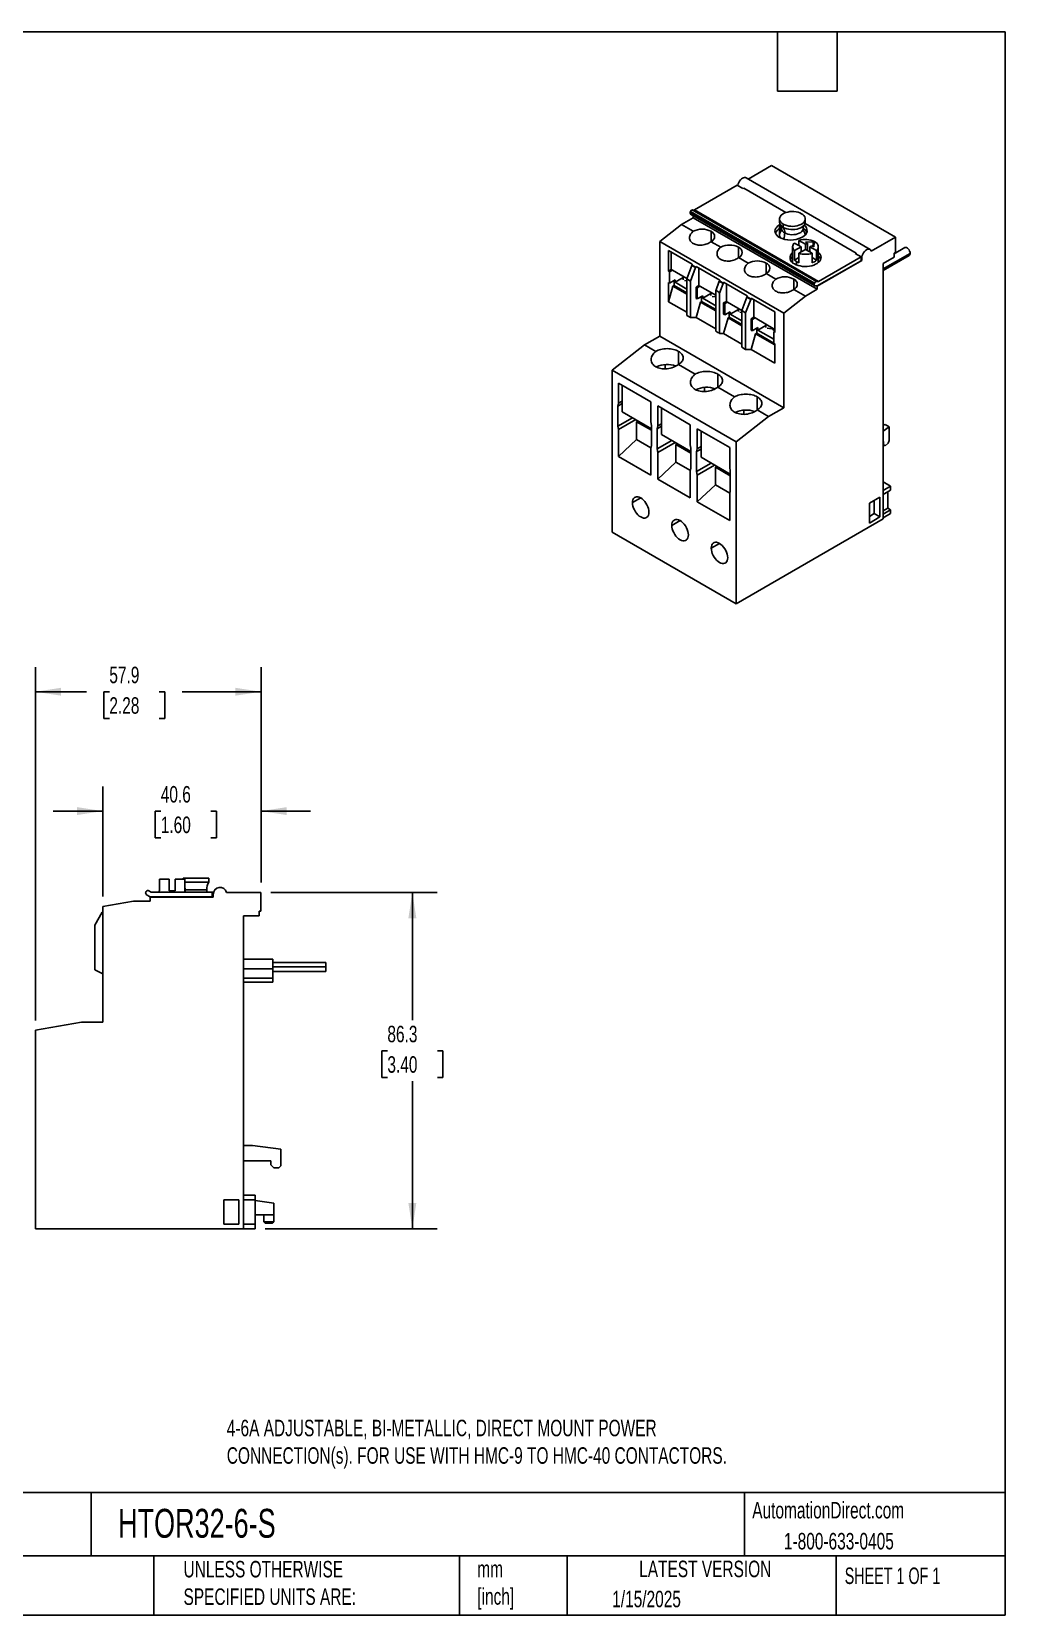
# Model space of a CAD drawing. Header units: millimetres. Extents: x 13 to 546, y 13 to 419.
# Drawn here: x 296.3 to 546.1, y 12.7 to 419.1 of the extents above; entities that cross this region are included whole.
import ezdxf

# ---------------------------------------------------------------- set-up
doc = ezdxf.new("R2010")
doc.units = ezdxf.units.MM
doc.header["$LTSCALE"] = 2
doc.linetypes.add('SLD-Solid', pattern=[0])
doc.layers.add('DIMENSIONS', color=140, linetype='SLD-Solid', lineweight=25)
doc.layers.add('TEXT', color=140, linetype='SLD-Solid', lineweight=25)
doc.styles.add('SLDTEXTSTYLE0', font='TXT', dxfattribs={"width": 0.7})
doc.styles.add('SLDTEXTSTYLE1', font='TXT', dxfattribs={"width": 0.65})
doc.dimstyles.new('SLDDIMSTYLE0', dxfattribs={"dimtxt": 4.316016, "dimasz": 6.604, "dimexe": 0.18, "dimexo": 0.0625, "dimgap": 1.079004, "dimtad": 0, "dimtih": 1, "dimtoh": 1, "dimrnd": 1e-09, "dimzin": 12, "dimdsep": 46, "dimtxsty": 'SLDTEXTSTYLE0', "dimsah": 1, "dimcen": 0.09, "dimadec": 0, "dimazin": 3, "dimtfac": 1, "dimtofl": 0, "dimtmove": 0, "dimatfit": 3, "dimfxl": 1, "dimfrac": 2, "dimtolj": 1, "dimtzin": 12, "dimarcsym": 0})
doc.dimstyles.new('SLDDIMSTYLE3', dxfattribs={"dimtxt": 4.316016, "dimasz": 6.604, "dimexe": 0.18, "dimexo": 0.0625, "dimgap": 1.079004, "dimtad": 0, "dimtih": 1, "dimtoh": 1, "dimrnd": 1e-09, "dimzin": 12, "dimdsep": 46, "dimtxsty": 'SLDTEXTSTYLE0', "dimsah": 1, "dimcen": 0.09, "dimadec": 0, "dimazin": 3, "dimtfac": 1, "dimtmove": 0, "dimatfit": 3, "dimfxl": 1, "dimfrac": 2, "dimtolj": 1, "dimtzin": 12, "dimarcsym": 0})

# ---------------------------------------------------------------- blocks, each defined once
blk = doc.blocks.new('_D_3')
at = {"layer": 'DIMENSIONS'}
for p, q in [((297.2, 165.36), (297.2, 256.06)), ((355.1, 200.74), (355.1, 256.06)), ((297.2, 249.71), (310.33, 249.71)), ((316.18, 249.71), (314.73, 249.71)), ((314.73, 249.71), (314.73, 242.85)), ((329, 249.71), (330.45, 249.71)), ((330.45, 249.71), (330.45, 242.85)), ((355.1, 249.71), (334.85, 249.71)), ((314.73, 242.85), (316.18, 242.85)), ((330.45, 242.85), (329, 242.85))]:
    blk.add_line(p, q, dxfattribs=at)
for points in [[(297.2, 249.71), (303.8, 248.7), (303.8, 250.73)], [(355.1, 249.71), (348.49, 250.73), (348.49, 248.7)]]:
    blk.add_solid(points, dxfattribs=at)
at = {"layer": 'DIMENSIONS', "char_height": 4.233, "attachment_point": 1, "style": 'SLDTEXTSTYLE0'}
for s, insert in [('57.9', (316.18, 256.14)), ('2.28', (316.18, 248.31))]:
    blk.add_mtext(s, dxfattribs=dict(at, insert=insert))
blk = doc.blocks.new('_D_4')
at = {"layer": 'DIMENSIONS'}
for p, q in [((314.5, 197.15), (314.5, 225.43)), ((355.1, 200.74), (355.1, 225.43)), ((314.5, 219.08), (301.8, 219.08)), ((329.38, 219.08), (327.93, 219.08)), ((327.93, 219.08), (327.93, 212.22)), ((342.21, 219.08), (343.66, 219.08)), ((343.66, 219.08), (343.66, 212.22)), ((355.1, 219.08), (367.8, 219.08)), ((327.93, 212.22), (329.38, 212.22)), ((343.66, 212.22), (342.21, 212.22))]:
    blk.add_line(p, q, dxfattribs=at)
for points in [[(314.5, 219.08), (307.89, 220.1), (307.89, 218.07)], [(355.1, 219.08), (361.7, 218.07), (361.7, 220.1)]]:
    blk.add_solid(points, dxfattribs=at)
at = {"layer": 'DIMENSIONS', "char_height": 4.233, "attachment_point": 1, "style": 'SLDTEXTSTYLE0'}
for s, insert in [('40.6', (329.38, 225.51)), ('1.60', (329.38, 217.68))]:
    blk.add_mtext(s, dxfattribs=dict(at, insert=insert))
blk = doc.blocks.new('_D_5')
at = {"layer": 'DIMENSIONS'}
for p, q in [((357.64, 198.2), (400.29, 198.2)), ((393.94, 198.2), (393.94, 165.4)), ((387.53, 157.58), (386.08, 157.58)), ((386.08, 157.58), (386.08, 150.72)), ((400.35, 157.58), (401.8, 157.58)), ((401.8, 157.58), (401.8, 150.72)), ((386.08, 150.72), (387.53, 150.72)), ((401.8, 150.72), (400.35, 150.72)), ((393.94, 111.9), (393.94, 149.75)), ((356.14, 111.9), (400.29, 111.9))]:
    blk.add_line(p, q, dxfattribs=at)
for points in [[(393.94, 198.2), (392.92, 191.6), (394.96, 191.6)], [(393.94, 111.9), (394.96, 118.51), (392.92, 118.51)]]:
    blk.add_solid(points, dxfattribs=at)
at = {"layer": 'DIMENSIONS', "char_height": 4.233, "attachment_point": 1, "style": 'SLDTEXTSTYLE0'}
for s, insert in [('86.3', (387.53, 164)), ('3.40', (387.53, 156.18))]:
    blk.add_mtext(s, dxfattribs=dict(at, insert=insert))

msp = doc.modelspace()

# ---------------------------------------------------------------- linework, layer by layer
for p, q in [((486.112, 384.742), (480.119, 381.283)), ((486.112, 384.742), (517.932, 366.373)), ((477.273, 379.681), (466.315, 373.354)), ((477.273, 379.681), (478.758, 378.823)), ((478.987, 378.955), (478.758, 378.823)), ((478.987, 378.955), (489.817, 372.703)), ((511.382, 363.235), (479.563, 381.604)), ((466.03, 371.353), (462.99, 369.598)), ((465.3, 372.936), (465.229, 372.753)), ((465.229, 372.753), (497.049, 354.384)), ((465.285, 372.293), (497.105, 353.924)), ((465.3, 372.936), (497.12, 354.566)), ((465.783, 373.364), (497.603, 354.995)), ((466.209, 373.326), (465.783, 373.364)), ((466.03, 371.863), (466.03, 371.353)), ((466.03, 371.353), (497.85, 352.984)), ((466.209, 373.326), (498.028, 354.957)), ((466.315, 373.354), (498.134, 354.985)), ((488.151, 371.048), (488.151, 370.216)), ((494.7, 369.884), (507.837, 362.3)), ((494.751, 370.216), (494.751, 371.048)), ((462.99, 369.598), (457.404, 365.235)), ((462.99, 369.598), (465.995, 367.863)), ((470.591, 367.863), (470.591, 365.209)), ((488.151, 366.977), (488.151, 366.298)), ((488.163, 369.557), (488.305, 369.639)), ((488.163, 369.557), (488.163, 368.577)), ((488.446, 368.741), (488.163, 368.577)), ((488.163, 368.536), (488.446, 368.7)), ((488.163, 368.536), (488.163, 367.139)), ((488.446, 369.425), (488.446, 368.741)), ((488.641, 368.846), (488.446, 368.741)), ((488.446, 368.7), (488.641, 368.805)), ((488.446, 368.7), (488.446, 367.765)), ((489.117, 368.868), (489.117, 369.701)), ((494.103, 366.455), (493.82, 366.292)), ((494.751, 366.946), (494.751, 366.977)), ((517.932, 366.373), (511.703, 362.777)), ((517.932, 362.454), (517.932, 366.373)), ((457.404, 365.235), (489.223, 346.866)), ((457.404, 365.235), (457.404, 340.978)), ((459.666, 362.944), (465.748, 359.433)), ((459.666, 357.636), (459.666, 362.944)), ((460.374, 362.535), (460.374, 358.044)), ((470.591, 365.209), (473.066, 363.781)), ((477.662, 363.781), (477.662, 361.127)), ((491.51, 363.884), (491.51, 359.843)), ((491.98, 364.864), (493.678, 363.884)), ((493.678, 363.884), (491.98, 362.903)), ((491.98, 362.903), (491.98, 360.454)), ((493.111, 365.517), (493.111, 364.211)), ((494.81, 364.537), (493.111, 365.517)), ((493.111, 362.25), (494.81, 363.23)), ((493.111, 362.25), (493.111, 359.8)), ((493.678, 363.884), (493.678, 362.577)), ((493.819, 362.659), (493.678, 362.74)), ((496.79, 365.19), (494.81, 365.108)), ((494.81, 365.108), (495.305, 364.822)), ((495.305, 364.822), (494.81, 364.537)), ((494.81, 364.537), (494.81, 363.23)), ((494.81, 363.23), (496.508, 362.25)), ((495.305, 364.822), (495.305, 362.945)), ((495.941, 362.705), (495.734, 362.697)), ((495.941, 363.884), (496.436, 364.169)), ((495.941, 363.884), (495.941, 362.577)), ((497.639, 362.903), (495.941, 363.884)), ((496.436, 364.169), (496.931, 363.884)), ((496.508, 362.25), (496.508, 359.8)), ((497.072, 365.027), (496.79, 365.19)), ((496.79, 365.19), (496.79, 363.965)), ((496.931, 363.884), (497.072, 365.027)), ((497.639, 362.903), (497.639, 360.454)), ((498.11, 359.843), (498.11, 363.884)), ((507.608, 362.169), (507.837, 362.3)), ((507.608, 362.169), (509.093, 361.311)), ((521.68, 362.207), (514.75, 358.207)), ((520.292, 363.672), (517.578, 362.106)), ((517.578, 362.25), (517.932, 362.454)), ((517.578, 361.27), (517.578, 362.25)), ((459.666, 357.636), (460.374, 358.044)), ((459.949, 357.473), (459.666, 357.636)), ((459.949, 357.473), (460.656, 357.881)), ((460.374, 358.044), (460.656, 357.881)), ((460.656, 357.881), (464.358, 355.744)), ((464.333, 355.677), (465.63, 359.12)), ((465.323, 355.106), (466.62, 358.549)), ((465.63, 359.12), (465.748, 359.188)), ((466.62, 358.549), (465.63, 359.12)), ((465.748, 359.433), (465.748, 359.188)), ((466.737, 358.617), (465.748, 359.188)), ((466.62, 358.549), (466.737, 358.617)), ((466.737, 358.862), (472.819, 355.351)), ((466.737, 358.617), (466.737, 358.862)), ((467.445, 358.453), (467.445, 353.962)), ((477.662, 361.127), (480.137, 359.699)), ((484.733, 359.699), (484.733, 357.045)), ((493.111, 361.107), (491.98, 360.454)), ((492.476, 360.087), (492.476, 359.273)), ((497.639, 360.454), (496.508, 361.107)), ((509.27, 360.393), (497.85, 353.8)), ((497.85, 353.841), (509.093, 360.332)), ((509.093, 361.311), (498.134, 354.985)), ((509.093, 360.332), (509.093, 361.311)), ((509.093, 361.107), (509.27, 361.005)), ((509.093, 360.495), (509.27, 360.393)), ((509.27, 361.005), (509.27, 360.393)), ((514.75, 357.818), (521.441, 361.68)), ((514.75, 359.637), (517.578, 361.27)), ((514.75, 294.069), (514.75, 359.637)), ((459.949, 354.583), (459.666, 354.747)), ((459.666, 354.747), (459.666, 349.797)), ((459.666, 349.797), (460.798, 353.798)), ((459.949, 354.583), (459.949, 357.473)), ((459.949, 354.583), (461.363, 355.4)), ((460.798, 353.798), (461.081, 353.962)), ((464.333, 351.757), (460.798, 353.798)), ((461.081, 353.962), (461.081, 355.237)), ((464.333, 352.084), (461.081, 353.962)), ((461.363, 354.778), (463.449, 355.982)), ((461.363, 355.4), (461.363, 354.778)), ((461.363, 354.778), (464.333, 353.064)), ((463.449, 356.268), (463.449, 355.452)), ((463.45, 356.268), (463.449, 356.268)), ((463.45, 356.268), (463.449, 356.268)), ((463.803, 355.248), (464.333, 355.186)), ((465.323, 355.106), (464.333, 355.677)), ((464.333, 346.287), (464.333, 355.677)), ((465.323, 345.715), (465.323, 355.106)), ((466.737, 353.554), (467.445, 353.962)), ((467.02, 353.391), (467.727, 353.799)), ((467.445, 353.962), (467.727, 353.799)), ((467.727, 353.799), (471.786, 351.456)), ((471.786, 352.609), (472.701, 355.038)), ((472.701, 355.038), (472.819, 355.106)), ((473.691, 354.467), (472.701, 355.038)), ((472.776, 352.037), (473.691, 354.467)), ((472.819, 355.351), (472.819, 355.106)), ((473.809, 354.535), (472.819, 355.106)), ((473.691, 354.467), (473.809, 354.535)), ((473.809, 354.78), (479.89, 351.269)), ((473.809, 354.535), (473.809, 354.78)), ((474.516, 354.371), (474.516, 349.88)), ((484.733, 357.045), (487.208, 355.617)), ((491.804, 355.617), (491.804, 352.963)), ((497.12, 354.566), (497.049, 354.384)), ((497.178, 353.901), (497.85, 353.841)), ((498.028, 354.957), (497.603, 354.995)), ((497.766, 353.849), (497.85, 353.8)), ((497.85, 353.8), (497.85, 352.984)), ((464.333, 347.103), (459.666, 349.797)), ((466.737, 350.665), (466.737, 353.554)), ((467.02, 353.391), (466.737, 353.554)), ((467.02, 350.501), (466.737, 350.665)), ((467.869, 349.716), (466.737, 345.715)), ((467.02, 350.501), (467.02, 353.391)), ((467.02, 350.501), (468.435, 351.318)), ((468.152, 349.879), (467.869, 349.716)), ((471.786, 347.455), (467.869, 349.716)), ((468.152, 351.155), (468.152, 349.879)), ((471.786, 347.781), (468.152, 349.879)), ((468.435, 350.696), (470.521, 351.9)), ((468.435, 351.318), (468.435, 350.696)), ((468.435, 350.696), (471.786, 348.761)), ((470.521, 352.186), (470.521, 351.37)), ((470.521, 352.186), (470.521, 352.186)), ((470.521, 352.186), (470.521, 352.186)), ((470.874, 351.165), (471.786, 351.06)), ((471.786, 342.205), (471.786, 352.609)), ((472.776, 352.037), (472.776, 341.633)), ((473.809, 349.472), (474.516, 349.88)), ((474.091, 349.309), (474.799, 349.717)), ((474.516, 349.88), (474.799, 349.717)), ((474.799, 349.717), (478.501, 347.58)), ((478.475, 347.513), (479.772, 350.956)), ((479.465, 346.942), (480.762, 350.384)), ((479.772, 350.956), (479.89, 351.024)), ((480.762, 350.384), (479.772, 350.956)), ((479.89, 351.269), (479.89, 351.024)), ((480.88, 350.453), (479.89, 351.024)), ((480.762, 350.384), (480.88, 350.453)), ((480.88, 350.697), (486.961, 347.187)), ((480.88, 350.453), (480.88, 350.697)), ((481.587, 350.289), (481.587, 345.798)), ((494.81, 351.228), (489.223, 346.866)), ((491.804, 352.963), (494.81, 351.228)), ((497.85, 352.984), (494.81, 351.228)), ((465.323, 345.715), (464.333, 346.287)), ((466.737, 345.715), (465.323, 345.715)), ((471.786, 342.801), (466.737, 345.715)), ((473.809, 346.583), (473.809, 349.472)), ((474.091, 349.309), (473.809, 349.472)), ((474.091, 346.419), (473.809, 346.583)), ((474.94, 345.634), (473.809, 341.633)), ((474.091, 346.419), (474.091, 349.309)), ((474.091, 346.419), (475.506, 347.236)), ((475.223, 345.797), (474.94, 345.634)), ((478.475, 343.593), (474.94, 345.634)), ((475.223, 347.073), (475.223, 345.797)), ((478.475, 343.92), (475.223, 345.797)), ((475.506, 346.614), (477.592, 347.818)), ((475.506, 347.236), (475.506, 346.614)), ((475.506, 346.614), (478.475, 344.9)), ((477.592, 348.104), (477.592, 347.288)), ((477.593, 348.104), (477.592, 348.104)), ((477.592, 348.104), (477.592, 348.104)), ((477.945, 347.083), (478.475, 347.022)), ((479.465, 346.942), (478.475, 347.513)), ((478.475, 338.123), (478.475, 347.513)), ((479.465, 337.551), (479.465, 346.942)), ((480.88, 345.39), (481.587, 345.798)), ((481.162, 345.227), (481.87, 345.635)), ((481.587, 345.798), (481.87, 345.635)), ((481.87, 345.635), (486.961, 342.696)), ((486.961, 347.187), (486.961, 341.879)), ((489.223, 346.866), (489.223, 322.609)), ((473.809, 341.633), (472.776, 341.633)), ((478.475, 338.939), (473.809, 341.633)), ((480.88, 342.501), (480.88, 345.39)), ((481.162, 345.227), (480.88, 345.39)), ((481.162, 342.337), (480.88, 342.501)), ((482.011, 341.552), (480.88, 337.551)), ((481.162, 342.337), (481.162, 345.227)), ((481.162, 342.337), (482.577, 343.154)), ((482.294, 341.715), (482.011, 341.552)), ((486.961, 338.695), (482.011, 341.552)), ((482.294, 342.991), (482.294, 341.715)), ((486.678, 339.185), (482.294, 341.715)), ((482.577, 342.532), (484.663, 343.736)), ((482.577, 343.154), (482.577, 342.532)), ((482.577, 342.532), (486.678, 340.164)), ((484.663, 344.022), (484.663, 343.206)), ((484.664, 344.022), (484.663, 344.022)), ((484.663, 344.022), (484.663, 344.022)), ((485.016, 343.001), (486.785, 342.797)), ((486.678, 342.043), (486.961, 342.206)), ((486.678, 342.043), (486.678, 339.153)), ((486.961, 341.879), (486.678, 342.043)), ((453.515, 338.733), (445.171, 332.218)), ((457.404, 340.978), (453.515, 338.733)), ((453.515, 338.733), (456.414, 337.06)), ((457.404, 340.978), (489.223, 322.609)), ((479.465, 337.551), (478.475, 338.123)), ((480.88, 337.551), (479.465, 337.551)), ((486.961, 334.041), (480.88, 337.551)), ((486.961, 338.99), (486.678, 339.153)), ((486.961, 338.99), (486.961, 334.041)), ((458.818, 333.653), (458.818, 332.578)), ((462.212, 337.06), (462.212, 333.712)), ((462.212, 333.712), (466.525, 331.222)), ((445.171, 332.218), (476.991, 313.848)), ((445.171, 332.218), (445.171, 290.64)), ((472.324, 331.222), (472.324, 327.875)), ((455.141, 324.078), (446.797, 328.895)), ((446.797, 328.895), (446.797, 323.751)), ((447.787, 328.323), (447.787, 321.546)), ((468.93, 327.816), (468.93, 326.741)), ((472.324, 327.875), (476.637, 325.385)), ((482.435, 325.385), (482.435, 322.038)), ((446.797, 323.751), (446.656, 323.016)), ((446.656, 323.016), (447.787, 323.669)), ((446.656, 323.016), (446.656, 317.872)), ((446.797, 323.751), (447.787, 324.322)), ((447.787, 321.546), (455.282, 317.219)), ((455.141, 318.934), (455.141, 324.078)), ((465.253, 318.241), (456.909, 323.058)), ((456.909, 323.058), (456.909, 317.913)), ((457.899, 322.486), (457.899, 315.709)), ((479.041, 321.978), (479.041, 320.904)), ((482.435, 322.038), (485.334, 320.364)), ((489.223, 322.609), (485.334, 320.364)), ((446.656, 317.872), (450.404, 320.035)), ((446.656, 317.872), (446.797, 316.973)), ((446.797, 316.973), (451.252, 319.545)), ((451.464, 319.014), (451.782, 319.198)), ((451.464, 319.014), (455.282, 316.81)), ((451.464, 319.014), (451.464, 314.442)), ((451.782, 319.24), (451.782, 319.076)), ((451.782, 319.076), (452.154, 319.025)), ((455.282, 318.036), (455.141, 318.934)), ((455.282, 312.892), (455.282, 318.036)), ((456.909, 317.913), (456.767, 317.179)), ((456.767, 317.179), (457.899, 317.832)), ((456.767, 317.179), (456.767, 312.034)), ((456.909, 317.913), (457.899, 318.485)), ((465.253, 313.097), (465.253, 318.241)), ((475.364, 312.403), (467.02, 317.22)), ((467.02, 317.22), (467.02, 312.076)), ((485.334, 320.364), (476.991, 313.848)), ((515.245, 318.278), (514.75, 318.141)), ((514.75, 316.606), (516.306, 317.666)), ((516.306, 317.666), (515.245, 318.278)), ((516.306, 314.161), (516.306, 317.666)), ((446.797, 316.973), (446.797, 310.115)), ((451.464, 314.442), (446.797, 310.115)), ((451.464, 314.442), (455.169, 312.303)), ((456.767, 312.034), (460.515, 314.198)), ((456.909, 311.136), (461.364, 313.708)), ((457.899, 315.709), (465.394, 311.382)), ((461.576, 313.177), (461.894, 313.361)), ((461.576, 313.177), (465.394, 310.973)), ((461.576, 313.177), (461.576, 308.604)), ((461.894, 313.402), (461.894, 313.238)), ((461.894, 313.238), (462.265, 313.188)), ((465.394, 312.198), (465.253, 313.097)), ((468.01, 316.649), (468.01, 309.871)), ((476.991, 313.848), (476.991, 272.271)), ((514.85, 313.934), (514.75, 313.845)), ((514.85, 313.117), (514.75, 313.175)), ((515.298, 312.858), (514.75, 313.175)), ((514.85, 313.117), (514.85, 313.934)), ((515.298, 312.858), (514.85, 313.117)), ((515.298, 312.858), (516.021, 313.496)), ((516.021, 313.496), (516.306, 314.161)), ((446.797, 310.115), (455.141, 305.298)), ((455.141, 312.157), (455.282, 312.892)), ((455.141, 305.298), (455.141, 312.157)), ((456.767, 312.034), (456.909, 311.136)), ((456.909, 311.136), (456.909, 304.277)), ((465.394, 307.054), (465.394, 312.198)), ((467.02, 312.076), (466.879, 311.341)), ((466.879, 311.341), (468.01, 311.994)), ((466.879, 311.341), (466.879, 306.197)), ((467.02, 312.076), (468.01, 312.648)), ((468.01, 309.871), (475.506, 305.544)), ((475.364, 307.259), (475.364, 312.403)), ((461.576, 308.604), (456.909, 304.277)), ((461.576, 308.604), (465.281, 306.466)), ((465.253, 306.319), (465.394, 307.054)), ((465.253, 299.46), (465.253, 306.319)), ((466.879, 306.197), (470.627, 308.361)), ((466.879, 306.197), (467.02, 305.299)), ((467.02, 305.299), (471.476, 307.871)), ((467.02, 305.299), (467.02, 298.44)), ((471.687, 307.34), (472.005, 307.523)), ((471.687, 307.34), (475.506, 305.135)), ((471.687, 307.34), (471.687, 302.767)), ((472.005, 307.565), (472.005, 307.401)), ((472.005, 307.401), (472.377, 307.351)), ((475.506, 306.361), (475.364, 307.259)), ((475.506, 301.217), (475.506, 306.361)), ((456.909, 304.277), (465.253, 299.46)), ((471.687, 302.767), (467.02, 298.44)), ((471.687, 302.767), (475.392, 300.628)), ((475.364, 300.482), (475.506, 301.217)), ((514.75, 303.54), (516.659, 302.438)), ((514.75, 301.336), (516.659, 302.438)), ((514.75, 300.356), (516.659, 301.458)), ((515.952, 296.804), (515.952, 301.05)), ((516.659, 302.438), (516.659, 301.458)), ((450.403, 298.234), (452.525, 299.459)), ((467.02, 298.44), (475.364, 293.623)), ((475.364, 293.623), (475.364, 300.482)), ((511.215, 298.07), (513.937, 299.642)), ((511.215, 293.008), (511.215, 298.07)), ((512.452, 298.785), (512.452, 295.436)), ((513.937, 299.642), (513.937, 294.579)), ((514.75, 296.11), (515.952, 296.804)), ((516.659, 296.396), (515.952, 296.804)), ((460.515, 292.397), (462.637, 293.622)), ((476.991, 272.271), (514.75, 294.069)), ((512.452, 295.436), (511.215, 294.722)), ((513.937, 294.579), (511.215, 293.008)), ((513.937, 294.579), (512.452, 295.436)), ((514.75, 295.294), (516.659, 296.396)), ((514.75, 294.314), (516.659, 295.416)), ((516.659, 296.396), (516.659, 295.416)), ((445.171, 290.64), (476.991, 272.271)), ((470.627, 286.56), (472.748, 287.784)), ((329.094, 201.605), (329.094, 198.605)), ((329.094, 201.605), (331.496, 201.605)), ((331.496, 201.605), (331.496, 198.605)), ((333.096, 201.605), (333.096, 198.605)), ((333.096, 201.605), (335.596, 201.605)), ((335.096, 201.605), (335.096, 201.905)), ((335.096, 201.905), (341.696, 201.905)), ((335.596, 201.605), (335.596, 198.255)), ((335.596, 200.886), (341.696, 200.886)), ((341.696, 200.886), (341.696, 201.905)), ((322.396, 196.005), (314.496, 194.612)), ((326.696, 196.005), (322.396, 196.005)), ((325.663, 198.46), (325.563, 198.286)), ((325.746, 197.603), (326.696, 197.055)), ((326.948, 198.295), (326.346, 198.643)), ((326.696, 197.055), (342.596, 197.055)), ((326.696, 197.005), (326.696, 196.005)), ((342.846, 197.005), (326.696, 197.005)), ((342.596, 198.255), (327.098, 198.255)), ((328.996, 198.605), (328.996, 198.255)), ((328.996, 198.605), (329.094, 198.605)), ((328.996, 197.055), (328.996, 197.005)), ((331.496, 198.605), (333.096, 198.605)), ((335.596, 197.055), (335.596, 197.005)), ((335.623, 198.903), (341.169, 198.903)), ((341.621, 197.055), (341.648, 197.005)), ((342.596, 197.055), (342.596, 198.255)), ((342.596, 198.255), (342.919, 198.255)), ((342.596, 197.055), (342.846, 197.055)), ((342.846, 197.755), (342.846, 197.005)), ((355.096, 198.205), (346.287, 198.205)), ((355.096, 193.405), (355.096, 198.205)), ((312.496, 189.805), (314.329, 193.105)), ((314.329, 193.105), (314.496, 193.105)), ((314.496, 194.612), (314.496, 164.905)), ((350.596, 192.205), (354.596, 192.205)), ((350.596, 111.905), (350.596, 192.205)), ((354.596, 193.405), (355.096, 193.405)), ((354.596, 192.205), (354.596, 193.405)), ((312.496, 178.305), (312.496, 189.805)), ((358.096, 181.055), (350.596, 181.055)), ((358.096, 181.055), (358.096, 178.605)), ((371.746, 180.255), (358.096, 180.255)), ((371.746, 179.105), (358.096, 179.105)), ((371.746, 180.255), (371.746, 179.105)), ((371.746, 179.105), (371.746, 177.955)), ((314.496, 177.305), (312.496, 178.305)), ((358.096, 178.605), (350.596, 178.605)), ((358.096, 176.238), (350.596, 176.238)), ((350.596, 175.155), (358.096, 175.155)), ((358.096, 178.605), (358.096, 176.238)), ((358.096, 177.955), (371.746, 177.955)), ((358.096, 176.238), (358.096, 175.155)), ((308.996, 164.905), (297.196, 162.824)), ((297.196, 162.824), (297.196, 111.905)), ((314.496, 164.905), (308.996, 164.905)), ((350.596, 133.305), (352.896, 133.305)), ((352.896, 133.305), (360.196, 132.305)), ((360.196, 128.013), (360.196, 132.305)), ((357.596, 129.305), (350.596, 129.305)), ((357.596, 128.305), (357.596, 129.305)), ((358.396, 127.505), (357.596, 128.305)), ((358.396, 127.505), (359.688, 127.505)), ((359.688, 127.505), (360.196, 128.013)), ((345.596, 119.305), (349.446, 119.305)), ((345.596, 113.105), (345.596, 119.305)), ((349.446, 119.305), (349.446, 113.105)), ((350.596, 120.505), (353.596, 120.505)), ((350.596, 119.305), (353.596, 119.305)), ((353.596, 120.505), (353.596, 119.305)), ((353.596, 113.105), (353.596, 119.305)), ((358.396, 118.505), (353.596, 119.12)), ((358.396, 118.505), (358.396, 115.505)), ((358.396, 115.505), (353.596, 115.505)), ((355.796, 115.505), (355.796, 113.705)), ((358.396, 113.705), (358.396, 115.505)), ((297.196, 111.905), (350.596, 111.905)), ((349.446, 113.105), (345.596, 113.105)), ((350.596, 113.105), (353.596, 113.105)), ((350.596, 111.905), (353.596, 111.905)), ((353.596, 113.105), (353.596, 111.905)), ((356.196, 113.305), (355.796, 113.705)), ((358.396, 113.705), (355.796, 113.705)), ((356.196, 113.305), (357.996, 113.305)), ((358.396, 113.705), (357.996, 113.305))]:
    msp.add_line(p, q)
at = {"flags": 128}
for points in [[(479.563, 381.604), (479.432, 381.66), (479.197, 381.685), (478.936, 381.632), (478.664, 381.504), (478.392, 381.306), (478.135, 381.049), (477.905, 380.745), (477.714, 380.408), (477.57, 380.056), (477.48, 379.706), (477.461, 379.572)], [(465.229, 372.753), (465.201, 372.664), (465.185, 372.577), (465.183, 372.496), (465.194, 372.423), (465.218, 372.362), (465.255, 372.316), (465.285, 372.293)], [(493.784, 372.395), (493.368, 372.598), (492.9, 372.759), (492.392, 372.873), (491.859, 372.938), (491.314, 372.951), (490.774, 372.912), (490.251, 372.822), (489.762, 372.684), (489.318, 372.501), (488.933, 372.279), (488.616, 372.023), (488.377, 371.74), (488.221, 371.439), (488.154, 371.126), (488.176, 370.812), (488.288, 370.504), (488.486, 370.211), (488.765, 369.941), (489.117, 369.701)], [(489.117, 369.701), (489.533, 369.497), (490.002, 369.336), (490.509, 369.222), (491.043, 369.157), (491.587, 369.144), (492.128, 369.183), (492.65, 369.273), (493.14, 369.411), (493.584, 369.594), (493.969, 369.816), (494.286, 370.072), (494.525, 370.355), (494.681, 370.657), (494.748, 370.969), (494.726, 371.283), (494.614, 371.591), (494.416, 371.884), (494.137, 372.155), (493.784, 372.395)], [(489.117, 368.868), (489.533, 368.665), (490.002, 368.504), (490.509, 368.39), (491.043, 368.325), (491.587, 368.312), (492.128, 368.351), (492.65, 368.441), (493.14, 368.579), (493.584, 368.762), (493.969, 368.984), (494.286, 369.24), (494.525, 369.523), (494.681, 369.825), (494.748, 370.137), (494.751, 370.216)], [(488.163, 366.292), (487.755, 366.567), (487.427, 366.876), (487.187, 367.211), (487.04, 367.563), (486.991, 367.924), (487.04, 368.286), (487.187, 368.638), (487.427, 368.973), (487.755, 369.282), (488.163, 369.557)], [(489.49, 367.464), (489.884, 367.275), (490.331, 367.132), (490.816, 367.038), (491.323, 366.997), (491.834, 367.011), (492.332, 367.078), (492.8, 367.198), (493.222, 367.364), (493.584, 367.573), (493.873, 367.817), (494.08, 368.087), (494.197, 368.375), (494.224, 368.597)], [(498.11, 362.453), (498.346, 362.227), (498.585, 361.911), (498.74, 361.577), (498.807, 361.234), (498.784, 360.89), (498.673, 360.55), (498.476, 360.225), (498.197, 359.92), (497.842, 359.642), (497.419, 359.398), (496.938, 359.193), (496.409, 359.032), (495.845, 358.918), (495.257, 358.854), (494.66, 358.841), (494.066, 358.879), (493.489, 358.969), (492.941, 359.107), (492.434, 359.29), (491.981, 359.515)], [(497.639, 362.903), (497.881, 363.186), (498.038, 363.488), (498.107, 363.801), (498.085, 364.116), (497.974, 364.425), (497.775, 364.719), (497.496, 364.99), (497.143, 365.231)], [(511.703, 362.777), (511.604, 363.015), (511.451, 363.189), (511.252, 363.291), (511.017, 363.316), (510.756, 363.263), (510.484, 363.135), (510.212, 362.937), (509.955, 362.68), (509.725, 362.375), (509.534, 362.039), (509.39, 361.687), (509.3, 361.337), (509.27, 361.005)], [(520.292, 363.672), (520.334, 363.693), (520.529, 363.726), (520.751, 363.673), (520.982, 363.539), (521.204, 363.336), (521.399, 363.079), (521.551, 362.789), (521.647, 362.491), (521.68, 362.207)], [(497.049, 354.384), (497.02, 354.295), (497.005, 354.208), (497.002, 354.126), (497.014, 354.054), (497.038, 353.993), (497.075, 353.946), (497.122, 353.915), (497.178, 353.901)], [(454.646, 295.785), (454.614, 296.229), (454.518, 296.697), (454.362, 297.174), (454.15, 297.646), (453.888, 298.099), (453.585, 298.519), (453.25, 298.893), (452.893, 299.209), (452.525, 299.459), (452.156, 299.635), (451.799, 299.73), (451.464, 299.743), (451.161, 299.673), (450.9, 299.522), (450.688, 299.295), (450.531, 298.998), (450.436, 298.641), (450.403, 298.234)], [(450.403, 298.234), (450.436, 297.79), (450.531, 297.323), (450.688, 296.845), (450.9, 296.373), (451.161, 295.92), (451.464, 295.5), (451.799, 295.127), (452.156, 294.81), (452.525, 294.56), (452.893, 294.385), (453.25, 294.289), (453.585, 294.276), (453.888, 294.346), (454.15, 294.497), (454.362, 294.724), (454.518, 295.021), (454.614, 295.378), (454.646, 295.785)], [(464.758, 289.948), (464.725, 290.392), (464.63, 290.859), (464.473, 291.337), (464.261, 291.809), (464, 292.262), (463.697, 292.681), (463.362, 293.055), (463.005, 293.372), (462.636, 293.622), (462.268, 293.797), (461.911, 293.893), (461.576, 293.906), (461.273, 293.836), (461.011, 293.685), (460.799, 293.458), (460.643, 293.161), (460.547, 292.804), (460.515, 292.397)], [(460.515, 292.397), (460.547, 291.953), (460.643, 291.485), (460.799, 291.008), (461.011, 290.536), (461.273, 290.083), (461.576, 289.663), (461.911, 289.289), (462.268, 288.972), (462.636, 288.723), (463.005, 288.547), (463.362, 288.452), (463.697, 288.439), (464, 288.509), (464.261, 288.66), (464.473, 288.887), (464.63, 289.184), (464.725, 289.541), (464.758, 289.948)], [(474.869, 284.11), (474.837, 284.554), (474.741, 285.022), (474.585, 285.499), (474.373, 285.971), (474.111, 286.424), (473.809, 286.844), (473.473, 287.218), (473.116, 287.535), (472.748, 287.785), (472.38, 287.96), (472.022, 288.056), (471.687, 288.069), (471.384, 287.999), (471.123, 287.848), (470.911, 287.62), (470.755, 287.324), (470.659, 286.966), (470.627, 286.56)], [(470.627, 286.56), (470.659, 286.116), (470.755, 285.648), (470.911, 285.171), (471.123, 284.698), (471.384, 284.246), (471.687, 283.826), (472.022, 283.452), (472.38, 283.135), (472.748, 282.885), (473.116, 282.71), (473.473, 282.614), (473.809, 282.601), (474.111, 282.671), (474.373, 282.822), (474.585, 283.05), (474.741, 283.346), (474.837, 283.704), (474.869, 284.11)], [(335.596, 199.367), (335.614, 199.162), (335.623, 198.903)], [(335.623, 198.903), (335.614, 198.643), (335.596, 198.439)]]:
    msp.add_lwpolyline(points, dxfattribs=at)
for centre, radius, start, end in [((465.872, 372.777), 0.593, 98.60067, 164.5265), ((466.216, 373.51), 0.184, 267.64224, 302.34928), ((489.814, 370.388), 1.672, 185.93204, 245.3881), ((468.293, 363.452), 4.974, 62.48054, 117.51946), ((470.074, 366.536), 1.424, 291.31254, 68.68745), ((489.213, 366.502), 2.325, 116.84122, 156.37318), ((489.22, 366.452), 2.337, 116.89818, 155.7019), ((490.991, 371.7), 6.103, 242.39104, 297.60896), ((489.41, 366.974), 1.246, 141.34773, 223.67948), ((490.052, 368.725), 1.381, 185.39732, 245.9668), ((487.032, 367.563), 2.46, 357.68948, 32.03533), ((484.402, 367.553), 5.089, 340.56647, 359.00333), ((494.79, 360.624), 5.172, 62.93887, 108.93491), ((493.515, 368.059), 1.708, 290.11259, 55.43573), ((493.095, 366.648), 2.278, 24.07143, 60.50817), ((493.077, 366.669), 2.302, 23.78747, 58.69847), ((493.492, 366.954), 1.258, 359.62592, 38.82934), ((475.364, 359.37), 4.974, 62.48054, 117.51946), ((477.145, 362.454), 1.424, 291.31254, 68.68745), ((492.558, 361.115), 1.7, 128.0829, 250.15569), ((492.793, 363.884), 1.273, 129.66098, 230.33902), ((494.81, 367.377), 5.401, 251.6741, 288.3259), ((509.949, 361.821), 2.166, 167.22292, 173.67106), ((521.114, 362.146), 0.569, 305.11209, 6.20009), ((482.435, 355.288), 4.974, 62.48054, 117.51946), ((484.216, 358.372), 1.424, 291.31254, 68.68745), ((492.778, 359.891), 2.028, 128.70694, 157.76546), ((492.785, 359.843), 2.037, 128.74101, 157.04904), ((493.739, 362.314), 2.56, 226.60522, 240.44456), ((494.302, 363.288), 3.685, 240.30968, 251.15996), ((495.564, 362.741), 3.088, 287.78739, 312.20724), ((496.846, 359.894), 2.023, 22.20003, 51.32756), ((496.839, 359.846), 2.033, 22.91757, 51.29238), ((489.506, 351.206), 4.974, 62.48054, 117.51946), ((491.287, 354.29), 1.424, 291.31254, 68.68745), ((497.691, 354.408), 0.593, 98.60067, 164.5265), ((498.036, 355.141), 0.184, 267.64224, 302.34928), ((487.985, 343.676), 1.812, 207.32488, 235.56154), ((459.326, 327.269), 6.416, 69.74121, 115.51223), ((469.438, 321.431), 6.416, 69.74121, 115.51223), ((479.55, 315.594), 6.416, 69.74121, 115.51223), ((345.164, 198.903), 3.995, 150.23666, 180), ((344.596, 197.755), 1.75, 14.9006, 180), ((325.996, 198.036), 0.5, 150, 240), ((326.096, 198.21), 0.5, 60, 150), ((327.098, 198.555), 0.3, 240, 270), ((345.164, 198.903), 3.995, 180, 189.32903)]:
    msp.add_arc(centre, radius, start, end)
for points, knots in [([(465.995, 364.742), (465.724, 364.898), (465.481, 365.105), (465.14, 365.607), (465.043, 365.901), (465.043, 366.51), (465.14, 366.824), (465.481, 367.395), (465.724, 367.651), (465.995, 367.863)], [0, 0, 0, 0, 0.25, 0.25, 0.5, 0.5, 0.75, 0.75, 1, 1, 1, 1]), ([(488.437, 369.438), (488.45, 369.42), (488.481, 369.379), (488.562, 369.226), (488.638, 368.989), (488.683, 368.76), (488.673, 368.625), (488.672, 368.598)], [0, 0, 0, 0, 0.1656334, 0.3932327, 0.6455519, 0.9274556, 1, 1, 1, 1]), ([(488.672, 368.598), (488.67, 368.508), (488.667, 368.314), (488.596, 368.058), (488.515, 367.871), (488.452, 367.772), (488.44, 367.757), (488.437, 367.753)], [0, 0, 0, 0, 0.2322145, 0.4971928, 0.7296162, 0.9371213, 1, 1, 1, 1]), ([(494.465, 367.754), (494.452, 367.772), (494.421, 367.813), (494.34, 367.966), (494.264, 368.203), (494.219, 368.432), (494.228, 368.567), (494.23, 368.594)], [0, 0, 0, 0, 0.1656334, 0.3932327, 0.6455519, 0.9274556, 1, 1, 1, 1]), ([(494.23, 368.594), (494.232, 368.684), (494.234, 368.878), (494.306, 369.134), (494.386, 369.321), (494.449, 369.42), (494.462, 369.435), (494.465, 369.439)], [0, 0, 0, 0, 0.2322145, 0.4971928, 0.7296162, 0.9371213, 1, 1, 1, 1]), ([(470.591, 365.209), (470.32, 364.998), (469.979, 364.798), (469.189, 364.486), (468.742, 364.375), (467.844, 364.283), (467.397, 364.303), (466.607, 364.455), (466.266, 364.585), (465.995, 364.742)], [0, 0, 0, 0, 0.25, 0.25, 0.5, 0.5, 0.75, 0.75, 1, 1, 1, 1]), ([(473.066, 360.66), (472.795, 360.816), (472.552, 361.023), (472.211, 361.525), (472.114, 361.818), (472.114, 362.428), (472.211, 362.741), (472.552, 363.313), (472.795, 363.569), (473.066, 363.781)], [0, 0, 0, 0, 0.25, 0.25, 0.5, 0.5, 0.75, 0.75, 1, 1, 1, 1]), ([(477.662, 361.127), (477.391, 360.916), (477.05, 360.716), (476.26, 360.404), (475.813, 360.293), (474.915, 360.201), (474.468, 360.221), (473.678, 360.373), (473.337, 360.503), (473.066, 360.66)], [0, 0, 0, 0, 0.25, 0.25, 0.5, 0.5, 0.75, 0.75, 1, 1, 1, 1]), ([(480.137, 356.577), (479.866, 356.734), (479.623, 356.941), (479.282, 357.443), (479.185, 357.736), (479.185, 358.346), (479.282, 358.659), (479.623, 359.231), (479.866, 359.487), (480.137, 359.699)], [0, 0, 0, 0, 0.25, 0.25, 0.5, 0.5, 0.75, 0.75, 1, 1, 1, 1]), ([(484.733, 357.045), (484.463, 356.834), (484.121, 356.634), (483.331, 356.322), (482.884, 356.211), (481.987, 356.119), (481.539, 356.139), (480.75, 356.291), (480.408, 356.421), (480.137, 356.577)], [0, 0, 0, 0, 0.25, 0.25, 0.5, 0.5, 0.75, 0.75, 1, 1, 1, 1]), ([(487.208, 352.495), (486.937, 352.652), (486.695, 352.859), (486.353, 353.361), (486.256, 353.654), (486.256, 354.264), (486.353, 354.577), (486.695, 355.149), (486.937, 355.405), (487.208, 355.617)], [0, 0, 0, 0, 0.25, 0.25, 0.5, 0.5, 0.75, 0.75, 1, 1, 1, 1]), ([(491.804, 352.963), (491.534, 352.752), (491.192, 352.552), (490.402, 352.24), (489.955, 352.129), (489.058, 352.037), (488.61, 352.057), (487.821, 352.209), (487.479, 352.339), (487.208, 352.495)], [0, 0, 0, 0, 0.25, 0.25, 0.5, 0.5, 0.75, 0.75, 1, 1, 1, 1]), ([(456.414, 337.06), (456.755, 337.257), (457.186, 337.434), (458.183, 337.683), (458.747, 337.753), (459.879, 337.753), (460.443, 337.683), (461.439, 337.434), (461.87, 337.257), (462.212, 337.06)], [0, 0, 0, 0, 0.25, 0.25, 0.5, 0.5, 0.75, 0.75, 1, 1, 1, 1]), ([(456.414, 333.122), (456.072, 333.319), (455.766, 333.581), (455.335, 334.213), (455.213, 334.584), (455.213, 335.353), (455.335, 335.749), (455.766, 336.469), (456.072, 336.793), (456.414, 337.06)], [0, 0, 0, 0, 0.25, 0.25, 0.5, 0.5, 0.75, 0.75, 1, 1, 1, 1]), ([(462.212, 333.712), (461.87, 333.446), (461.439, 333.194), (460.443, 332.799), (459.879, 332.659), (458.747, 332.544), (458.183, 332.569), (457.186, 332.761), (456.755, 332.925), (456.414, 333.122)], [0, 0, 0, 0, 0.25, 0.25, 0.5, 0.5, 0.75, 0.75, 1, 1, 1, 1]), ([(462.212, 337.06), (462.554, 336.862), (462.86, 336.614), (463.291, 336.039), (463.413, 335.713), (463.413, 335.059), (463.291, 334.734), (462.86, 334.158), (462.554, 333.91), (462.212, 333.712)], [0, 0, 0, 0, 0.25, 0.25, 0.5, 0.5, 0.75, 0.75, 1, 1, 1, 1]), ([(466.525, 327.285), (466.184, 327.482), (465.877, 327.743), (465.446, 328.376), (465.324, 328.747), (465.324, 329.516), (465.446, 329.911), (465.877, 330.632), (466.184, 330.956), (466.525, 331.222)], [0, 0, 0, 0, 0.25, 0.25, 0.5, 0.5, 0.75, 0.75, 1, 1, 1, 1]), ([(466.525, 331.222), (466.867, 331.42), (467.298, 331.596), (468.294, 331.845), (468.858, 331.916), (469.991, 331.916), (470.555, 331.845), (471.551, 331.596), (471.982, 331.42), (472.324, 331.222)], [0, 0, 0, 0, 0.25, 0.25, 0.5, 0.5, 0.75, 0.75, 1, 1, 1, 1]), ([(472.324, 331.222), (472.665, 331.025), (472.972, 330.776), (473.403, 330.201), (473.524, 329.876), (473.524, 329.222), (473.403, 328.896), (472.972, 328.321), (472.665, 328.072), (472.324, 327.875)], [0, 0, 0, 0, 0.25, 0.25, 0.5, 0.5, 0.75, 0.75, 1, 1, 1, 1]), ([(472.324, 327.875), (471.982, 327.608), (471.551, 327.356), (470.555, 326.962), (469.991, 326.822), (468.858, 326.707), (468.294, 326.732), (467.298, 326.923), (466.867, 327.088), (466.525, 327.285)], [0, 0, 0, 0, 0.25, 0.25, 0.5, 0.5, 0.75, 0.75, 1, 1, 1, 1]), ([(476.637, 321.447), (476.295, 321.645), (475.989, 321.906), (475.558, 322.539), (475.436, 322.91), (475.436, 323.678), (475.558, 324.074), (475.989, 324.794), (476.295, 325.118), (476.637, 325.385)], [0, 0, 0, 0, 0.25, 0.25, 0.5, 0.5, 0.75, 0.75, 1, 1, 1, 1]), ([(476.637, 325.385), (476.979, 325.582), (477.409, 325.759), (478.406, 326.008), (478.97, 326.078), (480.102, 326.078), (480.666, 326.008), (481.663, 325.759), (482.094, 325.582), (482.435, 325.385)], [0, 0, 0, 0, 0.25, 0.25, 0.5, 0.5, 0.75, 0.75, 1, 1, 1, 1]), ([(482.435, 325.385), (482.777, 325.188), (483.083, 324.939), (483.514, 324.364), (483.636, 324.038), (483.636, 323.385), (483.514, 323.059), (483.083, 322.484), (482.777, 322.235), (482.435, 322.038)], [0, 0, 0, 0, 0.25, 0.25, 0.5, 0.5, 0.75, 0.75, 1, 1, 1, 1]), ([(482.435, 322.038), (482.094, 321.771), (481.663, 321.519), (480.666, 321.125), (480.102, 320.985), (478.97, 320.869), (478.406, 320.895), (477.41, 321.086), (476.979, 321.25), (476.637, 321.447)], [0, 0, 0, 0, 0.25, 0.25, 0.5, 0.5, 0.75, 0.75, 1, 1, 1, 1])]:
    msp.add_open_spline(points, degree=3, knots=knots)
for points in [[(471.786, 352.609), (472.168, 352.571), (472.507, 352.375), (472.776, 352.037)], [(472.776, 341.633), (472.507, 341.821), (472.168, 342.017), (471.786, 342.205)]]:
    msp.add_open_spline(points, degree=3)
at = {"layer": 'TEXT'}
for p, q in [((12.7, 419.1), (546.1, 419.1)), ((487.68, 403.86), (487.68, 419.1)), ((502.92, 403.86), (502.92, 419.1)), ((546.1, 419.1), (546.1, 12.7)), ((487.68, 403.86), (502.92, 403.86)), ((546.1, 44.252), (12.7, 44.252)), ((311.518, 44.252), (311.518, 27.94)), ((479.151, 44.252), (479.151, 27.94)), ((546.1, 12.7), (546.1, 33.02)), ((546.1, 27.94), (12.7, 27.94)), ((327.56, 27.94), (327.56, 12.7)), ((406.049, 27.94), (406.049, 12.7)), ((433.624, 27.94), (433.624, 12.7)), ((502.697, 27.94), (502.697, 12.7)), ((12.7, 12.7), (546.1, 12.7))]:
    msp.add_line(p, q, dxfattribs=at)

# ---------------------------------------------------------------- texts
for s, insert, char_height, attachment_point, style in [('4-6A ADJUSTABLE, BI-METALLIC, DIRECT MOUNT POWER ^JCONNECTION(s). FOR USE WITH HMC-9 TO HMC-40 CONTACTORS.', (346.32, 62.889), 4.233333, 1, 'SLDTEXTSTYLE0'), ('AutomationDirect.com', (481.154, 41.805), 4.23333, 1, 'SLDTEXTSTYLE0'), ('HTOR32-6-S', (318.415, 40.022), 7.4083, 1, 'SLDTEXTSTYLE0'), ('1-800-633-0405', (489.288, 33.849), 4.23333, 1, 'SLDTEXTSTYLE0'), ('UNLESS OTHERWISE ^JSPECIFIED UNITS ARE:', (335.216, 26.662), 4.23333, 1, 'SLDTEXTSTYLE0'), ('mm^J[inch]', (410.598, 26.721), 4.2333, 1, 'SLDTEXTSTYLE0'), ('LATEST VERSION', (469.104, 26.728), 4.23333, 2, 'SLDTEXTSTYLE0'), ('SHEET 1 OF 1', (504.883, 24.967), 4.23333, 1, 'SLDTEXTSTYLE1'), ('1/15/2025', (445.226, 19.006), 4.2333, 1, 'SLDTEXTSTYLE0')]:
    msp.add_mtext(s, dxfattribs=dict(at, insert=insert, char_height=char_height, attachment_point=attachment_point, style=style))

# ---------------------------------------------------------------- dimensions: what is measured, and where the dimension line sits
at = {"layer": 'DIMENSIONS'}
for base, p1, p2, dimstyle, picture, middle in [((355.096, 249.713), (297.196, 162.824), (355.096, 198.205), 'SLDDIMSTYLE0', '_D_3', (322.592, 249.713)), ((314.496, 219.083), (355.096, 198.205), (314.496, 194.612), 'SLDDIMSTYLE3', '_D_4', (335.794, 219.083))]:
    dim = msp.add_linear_dim(base=base, p1=p1, p2=p2, dimstyle=dimstyle, dxfattribs=at)
    dim.commit()
    dim.dimension.update_dxf_attribs({"geometry": picture, "text_midpoint": middle, "dimtype": 160})
dim = msp.add_linear_dim(base=(393.939, 111.905), p1=(355.096, 198.205), p2=(353.596, 111.905), angle=90, dimstyle='SLDDIMSTYLE0', dxfattribs=at)
dim.commit()
dim.dimension.update_dxf_attribs({"geometry": '_D_5', "text_midpoint": (393.939, 157.579), "dimtype": 160})

doc.saveas('drawing.dxf')
